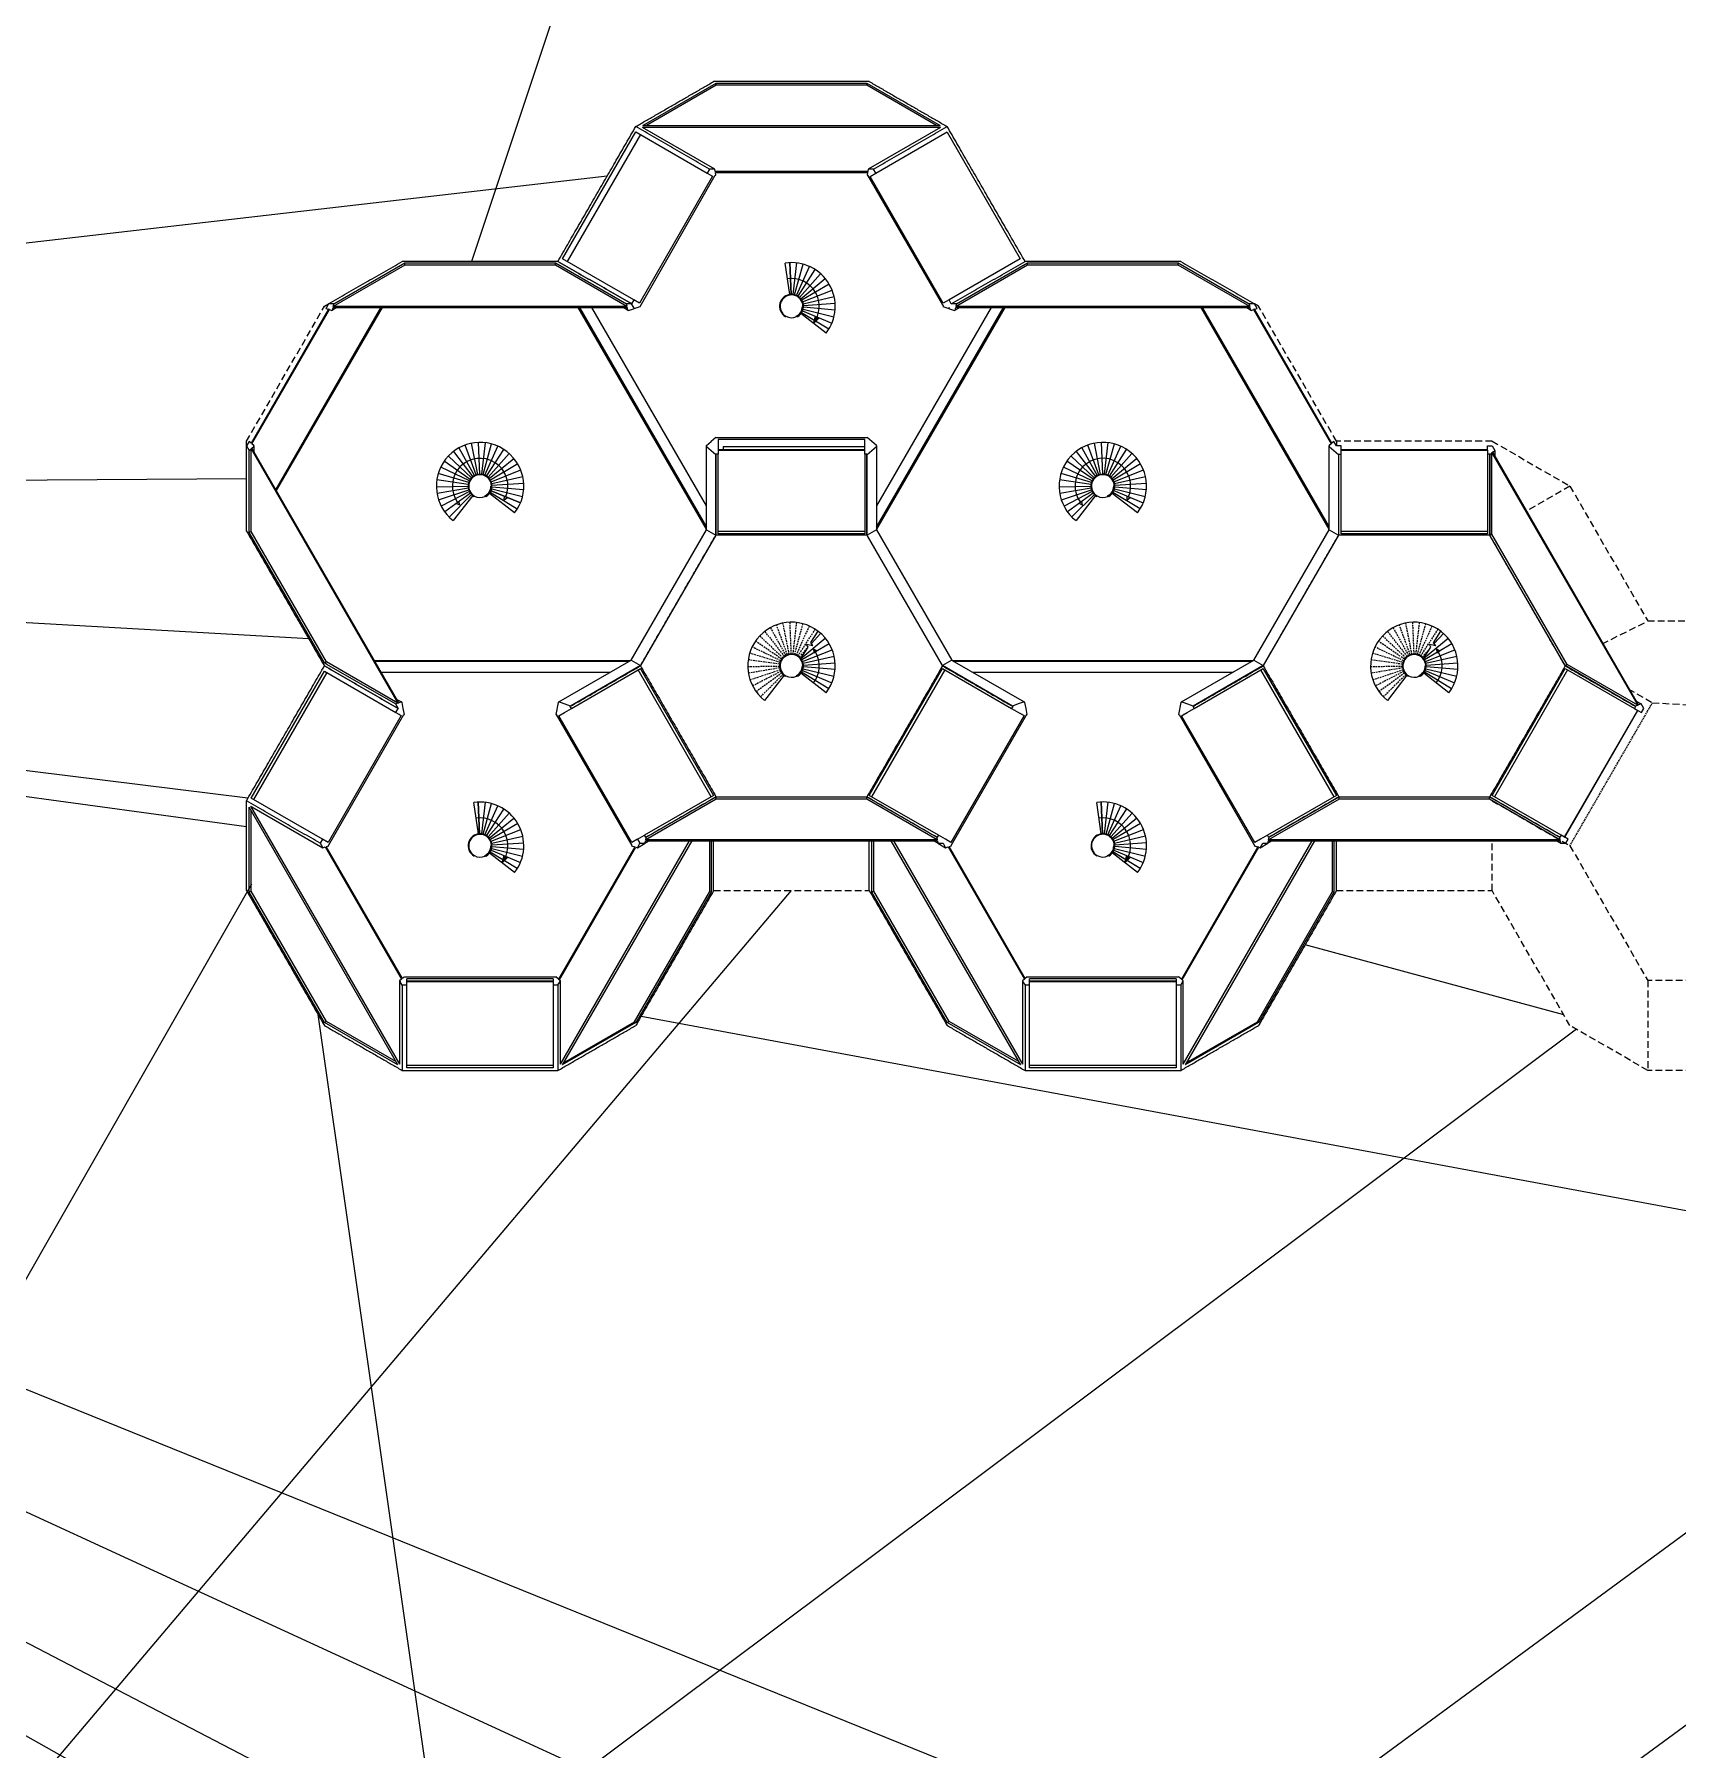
# Model space of a CAD drawing. Header units: millimetres. Extents: x 551 to 27551, y 6116 to 15116.
# Drawn here: x 11980 to 13532, y 11877 to 13496 of the extents above; entities that cross this region are included whole.
import ezdxf

# ---------------------------------------------------------------- set-up
doc = ezdxf.new("R2010")
doc.units = ezdxf.units.MM
doc.linetypes.add('HIDDEN2', pattern=[4.7625, 3.175, -1.5875])
for name, color, linetype, lineweight in [('2ND', 201, 'Continuous', 15), ('3RD', 140, 'Continuous', 13), ('4TH DETAILS', 125, 'Continuous', 9)]:
    doc.layers.add(name, color=color, linetype=linetype, lineweight=lineweight)

msp = doc.modelspace()

# ---------------------------------------------------------------- hatches: boundary and pattern name
at = {"layer": '3RD'}
h = msp.add_hatch(color=256, dxfattribs=at)
h.dxf.hatch_style = 1
h.paths.add_polyline_path([(12720.928, 13228.467), (12717.892, 13230.295), (12715.874, 13223.508)])
h = msp.add_hatch(color=256, dxfattribs=at)
h.dxf.hatch_style = 1
h.paths.add_polyline_path([(12426.96, 12719.338), (12423.924, 12721.166), (12421.906, 12714.379)])
at = {"layer": '4TH DETAILS'}
h = msp.add_hatch(color=256, dxfattribs=at)
h.dxf.hatch_style = 1
h.paths.add_polyline_path([(12382.111, 13051.87), (12381.261, 13055.334), (12378.718, 13053.478)])
h.paths.add_polyline_path([(12426.955, 13059.191), (12424.136, 13060.362), (12424.042, 13056.951)])
h = msp.add_hatch(color=256, dxfattribs=at)
h.dxf.hatch_style = 1
h.paths.add_polyline_path([(12969.959, 13051.899), (12969.109, 13055.363), (12966.567, 13053.507)])
h.paths.add_polyline_path([(13014.804, 13059.22), (13011.985, 13060.391), (13011.89, 13056.98)])
h = msp.add_hatch(color=256, dxfattribs=at)
h.dxf.hatch_style = 1
h.paths.add_polyline_path([(12716.348, 12912.668), (12719.19, 12914.341), (12715.958, 12916.178)])
h = msp.add_hatch(color=256, dxfattribs=at)
h.dxf.hatch_style = 1
h.paths.add_polyline_path([(13304.239, 12912.64), (13307.081, 12914.313), (13303.849, 12916.15)])
h = msp.add_hatch(color=256, dxfattribs=at)
h.dxf.hatch_style = 1
h.paths.add_polyline_path([(13014.866, 12719.392), (13011.83, 12721.219), (13009.813, 12714.432)])

# ---------------------------------------------------------------- linework, layer by layer
at = {"layer": '2ND', "linetype": 'Continuous'}
for p, q in [((12617.746, 13369.129), (12615.563, 13365.347)), ((12767.186, 13366.742), (12623.093, 13366.742)), ((12623.258, 13363.401), (12623.736, 13363.401)), ((12623.277, 13365.788), (12767.002, 13365.788)), ((12767.002, 13365.788), (12766.543, 13363.401)), ((12766.543, 13363.401), (12767.021, 13363.401)), ((12767.021, 13363.401), (12837.7, 13240.983)), ((12767.645, 13369.129), (12767.186, 13366.742)), ((12772.533, 13369.129), (12767.645, 13369.129)), ((12843.834, 13245.631), (12838.458, 13242.527)), ((12846.017, 13241.85), (12843.834, 13245.631)), ((12257.992, 13236.821), (12185.027, 13110.442)), ((12185.762, 13109.806), (12258.911, 13236.503)), ((12256.185, 13238.465), (12255.696, 13237.617)), ((12258.14, 13241.85), (12256.185, 13238.465)), ((12263.027, 13241.85), (12258.14, 13241.85)), ((12261.447, 13236.122), (12261.925, 13236.122)), ((12261.925, 13236.122), (12262.384, 13238.508)), ((12262.568, 13239.463), (12263.027, 13241.85)), ((12539.374, 13241.85), (12539.833, 13239.463)), ((12540.017, 13238.508), (12540.476, 13236.122)), ((12540.476, 13236.122), (12540.955, 13236.122)), ((12850.905, 13241.85), (12846.017, 13241.85)), ((12849.085, 13235.708), (12849.324, 13236.122)), ((12849.324, 13236.122), (12849.802, 13236.122)), ((12849.802, 13236.122), (12850.262, 13238.508)), ((12850.262, 13238.508), (13127.895, 13238.508)), ((12850.445, 13239.463), (12850.905, 13241.85)), ((13127.711, 13239.463), (12850.445, 13239.463)), ((13132.139, 13241.85), (13127.252, 13241.85)), ((13127.252, 13241.85), (13127.711, 13239.463)), ((13127.895, 13238.508), (13128.354, 13236.122)), ((13128.354, 13236.122), (13128.832, 13236.122)), ((13131.368, 13236.503), (13204.517, 13109.806)), ((13205.251, 13110.442), (13132.286, 13236.821)), ((12183.19, 13112.033), (12180.747, 13107.801)), ((12180.747, 13107.801), (12183.19, 13103.568)), ((12185.027, 13110.442), (12183.19, 13112.033)), ((12183.19, 13103.568), (12185.027, 13105.159)), ((12187.599, 13108.215), (12185.762, 13109.806)), ((12187.36, 13107.801), (12187.599, 13108.215)), ((12615.041, 13107.801), (12614.802, 13107.386)), ((12614.802, 13107.386), (12619.211, 13103.568)), ((13202.679, 13107.386), (13211.498, 13099.75)), ((13352.135, 13104.074), (13213.899, 13104.074)), ((13213.899, 13103.89), (13352.135, 13103.89)), ((13356.373, 13101.341), (13493.904, 12863.131)), ((13494.822, 12863.449), (13357.108, 13101.977)), ((12321.364, 12864.244), (12323.807, 12860.012)), ((12327.114, 12865.739), (12326.875, 12866.154)), ((12327.592, 12865.739), (12327.114, 12865.739)), ((12328.695, 12860.012), (12327.592, 12865.739)), ((12329.797, 12854.284), (12328.695, 12860.012)), ((12474.809, 12865.739), (12472.604, 12854.284)), ((12475.287, 12865.739), (12474.809, 12865.739)), ((12475.526, 12866.154), (12475.287, 12865.739)), ((12480.777, 12856.231), (12487.391, 12860.049)), ((12903.73, 12862.335), (12903.969, 12861.921)), ((12914.753, 12866.154), (12909.241, 12864.244)), ((12916.572, 12860.012), (12915.47, 12865.739)), ((12917.675, 12854.284), (12916.572, 12860.012)), ((13062.686, 12865.739), (13060.482, 12854.284)), ((13063.165, 12865.739), (13062.686, 12865.739)), ((13063.404, 12866.154), (13063.165, 12865.739)), ((13074.187, 12861.921), (13074.426, 12862.335)), ((13491.847, 12861.921), (13490.766, 12860.049)), ((13490.766, 12860.049), (13493.993, 12858.186)), ((13493.904, 12863.131), (13491.607, 12862.335)), ((13491.607, 12862.335), (13491.847, 12861.921)), ((13494.152, 12858.094), (13497.379, 12856.231)), ((13497.119, 12864.244), (13494.822, 12863.449)), ((13499.562, 12860.012), (13497.119, 12864.244)), ((13497.379, 12856.231), (13499.562, 12860.012)), ((12329.319, 12854.284), (12329.797, 12854.284)), ((12472.604, 12854.284), (12473.082, 12854.284)), ((12845.916, 12730.823), (12916.595, 12853.242)), ((12916.595, 12853.242), (12917.196, 12854.284)), ((12917.196, 12854.284), (12917.675, 12854.284)), ((13060.482, 12854.284), (13060.96, 12854.284)), ((12257.682, 12733.526), (12252.506, 12736.514)), ((12252.766, 12728.5), (12255.063, 12729.296)), ((12255.981, 12729.614), (12258.278, 12730.409)), ((12258.278, 12730.409), (12258.039, 12730.823)), ((12552.079, 12732.733), (12556.966, 12732.733)), ((12557.59, 12738.46), (12556.509, 12740.332)), ((12556.966, 12732.733), (12557.425, 12735.119)), ((12558.068, 12738.46), (12557.59, 12738.46)), ((12557.609, 12736.074), (12558.068, 12738.46)), ((12832.211, 12738.46), (12832.67, 12736.074)), ((12832.854, 12735.119), (12833.313, 12732.733)), ((12833.313, 12732.733), (12838.2, 12732.733)), ((12840.644, 12728.5), (12842.94, 12729.296)), ((12843.859, 12729.614), (12846.155, 12730.409)), ((12846.155, 12730.409), (12845.916, 12730.823)), ((13137.773, 12736.514), (13132.396, 12733.41)), ((13144.387, 12740.332), (13137.773, 12736.514)), ((13145.467, 12738.46), (13144.387, 12740.332)), ((13144.843, 12732.733), (13145.303, 12735.119)), ((13145.303, 12735.119), (13420.731, 12735.119)), ((13145.946, 12738.46), (13145.467, 12738.46)), ((13145.486, 12736.074), (13145.946, 12738.46)), ((13420.547, 12736.074), (13145.486, 12736.074)), ((13420.088, 12738.46), (13420.547, 12736.074)), ((13420.731, 12735.119), (13421.19, 12732.733)), ((13421.19, 12732.733), (13426.078, 12732.733)), ((13424.875, 12738.469), (13421.647, 12740.332)), ((13428.261, 12736.514), (13425.034, 12738.377)), ((13426.078, 12732.733), (13428.261, 12736.514)), ((12325.272, 12602.916), (12325.762, 12602.069)), ((12329.92, 12606.32), (12329.681, 12606.735)), ((12475.292, 12604.507), (12472.72, 12606.735)), ((12474.685, 12598.684), (12477.129, 12602.916)), ((12477.129, 12602.916), (12476.027, 12603.871)), ((12914.987, 12604.507), (12913.15, 12602.916)), ((12913.15, 12602.916), (12913.639, 12602.069)), ((12913.639, 12602.069), (12915.593, 12598.684)), ((12917.559, 12606.735), (12915.722, 12605.144)), ((12917.798, 12606.32), (12917.559, 12606.735)), ((13060.358, 12606.32), (12917.798, 12606.32)), ((13062.563, 12598.684), (13065.007, 12602.916))]:
    msp.add_line(p, q, dxfattribs=at)
for points in [[(12540.955, 13236.122), (12541.194, 13235.708), (12552.217, 13239.526), (12623.253, 13363.401)], [(12615.563, 13365.347), (12620.739, 13362.359), (12551.621, 13242.642)], [(12623.093, 13366.742), (12622.634, 13369.129), (12617.746, 13369.129)], [(12623.736, 13363.401), (12623.277, 13365.788)], [(12838.458, 13242.527), (12769.339, 13362.243), (12774.716, 13365.347), (12772.533, 13369.129)], [(12551.621, 13242.642), (12546.445, 13245.631), (12544.261, 13241.85), (12539.374, 13241.85)], [(12255.696, 13237.617), (12257.992, 13236.821)], [(12258.911, 13236.503), (12261.207, 13235.708), (12261.447, 13236.122)], [(12262.384, 13238.508), (12540.017, 13238.508)], [(12539.833, 13239.463), (12262.568, 13239.463)], [(12837.7, 13240.983), (12838.301, 13239.94), (12838.062, 13239.526), (12849.085, 13235.708)], [(13128.832, 13236.122), (13129.071, 13235.708), (13131.368, 13236.503)], [(13134.583, 13237.617), (13132.139, 13241.85)], [(13132.286, 13236.821), (13134.583, 13237.617)], [(12623.859, 13115.437), (12623.62, 13115.852), (12619.211, 13112.033)], [(12771.068, 13103.568), (12775.477, 13107.386), (12775.238, 13107.801), (12775.477, 13108.215), (12766.659, 13115.852), (12766.42, 13115.437), (12623.859, 13115.437)], [(12185.027, 13105.159), (12323.66, 12865.04), (12321.364, 12864.244)], [(12185.762, 13105.795), (12187.599, 13107.386), (12187.36, 13107.801)], [(12326.875, 12866.154), (12324.579, 12865.358), (12185.762, 13105.795)], [(12615.041, 13107.801), (12614.802, 13108.215), (12619.211, 13112.033)], [(12619.211, 13103.568), (12623.62, 13099.75)], [(12766.42, 13100.164), (12764.258, 13100.164), (12764.258, 13113.777), (12626.021, 13113.777), (12626.021, 13100.164), (12623.859, 13100.164), (12623.62, 13099.75)], [(12766.42, 13100.164), (12766.659, 13099.75), (12771.068, 13103.568)], [(13204.517, 13109.806), (13202.679, 13108.215), (13202.919, 13107.801), (13202.679, 13107.386)], [(13209.532, 13107.801), (13207.089, 13112.033), (13205.251, 13110.442)], [(13213.899, 13104.074), (13213.899, 13107.801), (13209.532, 13107.801)], [(13211.498, 13099.75), (13211.737, 13100.164), (13213.899, 13100.164)], [(13352.135, 13104.074), (13352.135, 13107.801), (13356.502, 13107.801), (13358.945, 13103.568)], [(13354.297, 13100.164), (13352.135, 13100.164)], [(13354.297, 13100.164), (13354.536, 13099.75), (13356.373, 13101.341)], [(13357.108, 13101.977), (13358.945, 13103.568)], [(12321.624, 12856.231), (12326.8, 12853.242), (12257.682, 12733.526)], [(12321.624, 12856.231), (12323.807, 12860.012)], [(12475.4, 12853.126), (12480.777, 12856.231)], [(12487.391, 12860.049), (12486.31, 12861.921), (12486.549, 12862.335), (12475.526, 12866.154)], [(12909.502, 12856.231), (12914.678, 12853.242), (12845.559, 12733.526)], [(12903.969, 12861.921), (12902.888, 12860.049), (12909.502, 12856.231)], [(12909.241, 12864.244), (12903.73, 12862.335)], [(12915.47, 12865.739), (12914.992, 12865.739), (12914.753, 12866.154)], [(13132.396, 12733.41), (13063.278, 12853.126), (13068.655, 12856.231)], [(13074.426, 12862.335), (13063.404, 12866.154)], [(13068.655, 12856.231), (13075.268, 12860.049), (13074.187, 12861.921)], [(13424.875, 12738.469), (13493.993, 12858.186)], [(13425.034, 12738.377), (13494.152, 12858.094)], [(12258.039, 12730.823), (12329.319, 12854.284)], [(12473.082, 12854.284), (12544.363, 12730.823), (12544.123, 12730.409)], [(12549.895, 12736.514), (12544.519, 12733.41), (12475.4, 12853.126)], [(13060.96, 12854.284), (13132.24, 12730.823), (13132.001, 12730.409)], [(12252.506, 12736.514), (12250.323, 12732.733), (12252.766, 12728.5)], [(12255.063, 12729.296), (12327.109, 12604.507), (12325.272, 12602.916)], [(12329.681, 12606.735), (12327.844, 12605.144), (12255.981, 12729.614)], [(12544.123, 12730.409), (12547.338, 12729.296), (12475.292, 12604.507)], [(12476.027, 12603.871), (12548.257, 12728.977), (12549.635, 12728.5)], [(12549.635, 12728.5), (12552.079, 12732.733)], [(12549.895, 12736.514), (12556.509, 12740.332)], [(12557.425, 12735.119), (12832.854, 12735.119)], [(12832.67, 12736.074), (12557.609, 12736.074)], [(12833.77, 12740.332), (12832.689, 12738.46), (12832.211, 12738.46)], [(12840.383, 12736.514), (12833.77, 12740.332)], [(12838.2, 12732.733), (12840.644, 12728.5)], [(12845.559, 12733.526), (12840.383, 12736.514)], [(12842.94, 12729.296), (12914.987, 12604.507)], [(12915.722, 12605.144), (12843.859, 12729.614)], [(13132.001, 12730.409), (13135.216, 12729.296), (13063.169, 12604.507)], [(13063.904, 12603.871), (13136.135, 12728.977), (13137.512, 12728.5)], [(13137.512, 12728.5), (13139.956, 12732.733), (13144.843, 12732.733)], [(13421.647, 12740.332), (13420.566, 12738.46), (13420.088, 12738.46)], [(12332.082, 12598.684), (12327.716, 12598.684), (12325.762, 12602.069)], [(12472.72, 12606.735), (12472.481, 12606.32), (12329.92, 12606.32)], [(12470.319, 12604.661), (12332.082, 12604.661)], [(12474.685, 12598.684), (12470.319, 12598.684)], [(12919.96, 12598.684), (12915.593, 12598.684)], [(13058.197, 12604.661), (12919.96, 12604.661)], [(13062.563, 12598.684), (13058.197, 12598.684)], [(13063.169, 12604.507), (13060.597, 12606.735), (13060.358, 12606.32)], [(13065.007, 12602.916), (13063.904, 12603.871)]]:
    msp.add_lwpolyline(points, dxfattribs=at)
at = {"layer": '3RD', "linetype": 'Continuous'}
for p, q in [((12554.686, 13410.239), (12624.098, 13450.314)), ((12624.098, 13448.193), (12558.361, 13410.239)), ((12624.098, 13448.193), (12624.098, 13450.314)), ((12624.098, 13450.314), (12766.18, 13450.314)), ((12766.18, 13448.193), (12624.098, 13448.193)), ((12766.18, 13448.193), (12766.18, 13450.314)), ((12766.18, 13450.314), (12835.592, 13410.239)), ((12831.918, 13410.239), (12766.18, 13448.193)), ((12835.702, 13408.421), (12554.577, 13408.421)), ((12622.634, 13369.129), (12554.577, 13408.421)), ((12554.686, 13410.239), (12835.592, 13410.239)), ((12835.702, 13408.421), (12767.645, 13369.129)), ((12479.052, 13284.54), (12548.17, 13404.257)), ((12552.579, 13401.711), (12483.461, 13281.995)), ((12548.17, 13404.257), (12615.563, 13365.347)), ((12774.716, 13365.347), (12842.042, 13404.218)), ((12842.109, 13404.102), (12911.16, 13284.502)), ((12767.002, 13365.788), (12767.186, 13366.742)), ((12624.194, 13357.819), (12624.088, 13357.88)), ((12330.16, 13278.487), (12262.568, 13239.463)), ((12263.027, 13241.85), (12330.16, 13280.609)), ((12330.16, 13278.487), (12330.16, 13280.609)), ((12330.16, 13280.609), (12472.242, 13280.609)), ((12472.242, 13278.487), (12330.16, 13278.487)), ((12472.242, 13280.609), (12539.374, 13241.85)), ((12472.242, 13278.487), (12472.242, 13280.609)), ((12539.833, 13239.463), (12472.242, 13278.487)), ((12546.445, 13245.631), (12479.052, 13284.54)), ((12693.567, 13250.74), (12689.295, 13280.435)), ((12693.466, 13280.82), (12694.704, 13250.845)), ((12699.82, 13280.592), (12696.437, 13250.783)), ((12698.14, 13250.456), (12706.063, 13279.39)), ((12699.772, 13249.87), (12712.048, 13277.244)), ((12911.16, 13284.502), (12843.834, 13245.631)), ((12918.037, 13278.487), (12850.445, 13239.463)), ((12850.905, 13241.85), (12918.037, 13280.609)), ((12918.037, 13278.487), (12918.037, 13280.609)), ((12918.037, 13280.609), (13060.119, 13280.609)), ((13060.119, 13278.487), (12918.037, 13278.487)), ((13060.119, 13280.609), (13127.252, 13241.85)), ((13060.119, 13278.487), (13060.119, 13280.609)), ((13127.711, 13239.463), (13060.119, 13278.487)), ((12701.295, 13249.041), (12717.631, 13274.203)), ((12702.672, 13247.987), (12722.681, 13270.34)), ((12703.871, 13246.735), (12727.077, 13265.747)), ((12730.716, 13260.532), (12704.863, 13245.312)), ((12705.625, 13243.755), (12733.509, 13254.821)), ((12706.139, 13242.099), (12735.392, 13248.748)), ((12208.264, 13066.821), (12307.388, 13238.508)), ((12308.609, 13238.508), (12208.819, 13065.86)), ((12258.911, 13236.503), (12257.992, 13236.821)), ((12261.207, 13235.708), (12261.925, 13236.122)), ((12266.058, 13238.508), (12261.925, 13236.122)), ((12614.802, 13029.148), (12493.928, 13238.508)), ((12495.014, 13238.508), (12614.802, 13031.029)), ((12614.802, 13051.177), (12506.646, 13238.508)), ((12540.476, 13236.122), (12536.343, 13238.508)), ((12540.476, 13236.122), (12541.194, 13235.708)), ((12546.216, 13238.465), (12544.261, 13241.85)), ((12546.705, 13237.617), (12546.216, 13238.465)), ((12730.302, 13217.99), (12704.711, 13233.606)), ((12730.302, 13217.99), (12704.711, 13233.606)), ((12705.558, 13235.29), (12733.264, 13223.784)), ((12706.098, 13236.938), (12735.243, 13229.826)), ((12736.269, 13236.101), (12706.378, 13238.649)), ((12706.392, 13240.383), (12736.32, 13242.458)), ((12896.487, 13238.508), (12775.477, 13029.147)), ((12775.477, 13031.029), (12895.265, 13238.508)), ((12883.588, 13238.508), (12775.477, 13051.254)), ((12844.063, 13238.465), (12843.574, 13237.617)), ((12849.085, 13235.708), (12849.802, 13236.122)), ((12853.936, 13238.508), (12849.802, 13236.122)), ((13202.679, 13029.148), (13081.805, 13238.508)), ((13082.891, 13238.508), (13202.679, 13031.029)), ((13128.354, 13236.122), (13124.22, 13238.508)), ((13128.354, 13236.122), (13129.071, 13235.708)), ((13132.286, 13236.821), (13131.368, 13236.503)), ((12183.19, 13026.05), (12183.19, 13103.568)), ((12185.762, 13105.795), (12185.027, 13105.159)), ((12185.027, 13027.111), (12185.027, 13105.159)), ((12187.599, 13108.215), (12187.599, 13102.613)), ((12614.802, 13028.596), (12614.802, 13108.215)), ((12623.62, 13099.75), (12623.62, 13023.504)), ((12764.258, 13104.074), (12626.021, 13104.074)), ((12626.021, 13103.89), (12764.258, 13103.89)), ((12626.021, 13024.891), (12626.021, 13100.164)), ((12630.669, 13107.17), (12764.258, 13107.17)), ((12630.669, 13107.17), (12630.669, 13104.074)), ((12764.258, 13107.048), (12630.669, 13107.048)), ((12764.258, 13100.164), (12764.258, 13024.891)), ((12766.659, 13023.504), (12766.659, 13099.75)), ((12775.477, 13108.215), (12775.477, 13028.596)), ((13202.679, 13028.596), (13202.679, 13108.215)), ((13204.517, 13109.806), (13205.251, 13110.442)), ((13211.498, 13099.75), (13211.498, 13023.504)), ((13213.899, 13024.891), (13213.899, 13103.89)), ((13352.135, 13103.89), (13352.135, 13024.891)), ((13354.536, 13023.504), (13354.536, 13099.75)), ((13357.108, 13101.977), (13356.373, 13101.341)), ((13356.373, 13024.565), (13356.373, 13101.341)), ((13358.945, 13103.568), (13358.945, 13098.795)), ((12185.027, 13027.111), (12183.19, 13026.05)), ((12254.231, 12903.003), (12183.19, 13026.05)), ((12256.068, 12904.064), (12185.027, 13027.111)), ((12543.761, 12905.549), (12614.802, 13028.596)), ((12623.62, 13023.504), (12552.579, 12900.458)), ((12614.802, 13028.596), (12619.211, 13026.05)), ((12619.211, 13026.05), (12623.62, 13023.504)), ((12626.021, 13027.375), (12764.258, 13027.375)), ((12764.258, 13024.891), (12626.021, 13024.891)), ((12771.068, 13026.05), (12766.659, 13023.504)), ((12766.898, 13023.09), (12766.659, 13023.504)), ((12837.7, 12900.458), (12766.898, 13023.09)), ((12775.477, 13028.596), (12771.068, 13026.05)), ((12775.477, 13028.596), (12846.518, 12905.549)), ((13131.638, 12905.549), (13202.679, 13028.596)), ((13211.498, 13023.504), (13140.457, 12900.458)), ((13202.679, 13028.596), (13207.089, 13026.05)), ((13207.089, 13026.05), (13211.498, 13023.504)), ((13213.899, 13027.375), (13352.135, 13027.375)), ((13352.135, 13024.891), (13213.899, 13024.891)), ((13356.373, 13024.565), (13354.536, 13023.504)), ((13354.775, 13023.09), (13354.536, 13023.504)), ((13425.577, 12900.458), (13354.775, 13023.09)), ((13427.414, 12901.518), (13356.373, 13024.565)), ((12301.534, 12905.273), (12543.283, 12905.273)), ((12475.526, 12866.154), (12543.761, 12905.549)), ((12543.761, 12905.549), (12548.17, 12903.003)), ((12846.518, 12905.549), (12842.109, 12903.003)), ((12846.518, 12905.549), (12846.757, 12905.411)), ((12846.757, 12905.411), (12914.753, 12866.154)), ((12846.996, 12905.273), (13131.16, 12905.273)), ((13063.404, 12866.154), (13131.638, 12905.549)), ((13131.638, 12905.549), (13136.048, 12903.003)), ((12185.113, 12775.423), (12254.231, 12895.14)), ((12256.383, 12893.898), (12187.264, 12774.181)), ((12256.068, 12904.064), (12254.231, 12903.003)), ((12256.675, 12901.593), (12254.231, 12903.003)), ((12254.231, 12895.14), (12321.624, 12856.231)), ((12323.66, 12865.04), (12256.068, 12904.064)), ((12321.364, 12864.244), (12256.675, 12901.593)), ((12541.654, 12904.332), (12302.077, 12904.332)), ((12307.919, 12894.213), (12524.127, 12894.213)), ((12552.579, 12900.458), (12486.549, 12862.335)), ((12487.391, 12860.049), (12552.512, 12897.647)), ((12548.17, 12903.003), (12552.579, 12900.458)), ((12619.479, 12776.688), (12550.361, 12896.405)), ((12552.512, 12897.647), (12552.579, 12897.531)), ((12552.579, 12897.531), (12621.631, 12777.93)), ((12768.581, 12777.969), (12837.7, 12897.686)), ((12839.851, 12896.443), (12770.733, 12776.727)), ((12842.109, 12903.003), (12837.7, 12900.458)), ((12903.73, 12862.335), (12837.7, 12900.458)), ((12837.7, 12897.686), (12902.888, 12860.049)), ((13129.531, 12904.332), (12848.625, 12904.332)), ((12866.152, 12894.213), (13112.005, 12894.213)), ((13140.457, 12900.458), (13074.426, 12862.335)), ((13075.268, 12860.049), (13140.39, 12897.647)), ((13136.048, 12903.003), (13140.457, 12900.458)), ((13207.357, 12776.688), (13138.238, 12896.405)), ((13140.39, 12897.647), (13140.457, 12897.531)), ((13140.457, 12897.531), (13209.508, 12777.93)), ((13356.459, 12777.969), (13425.577, 12897.686)), ((13427.729, 12896.443), (13358.61, 12776.727)), ((13427.414, 12901.518), (13425.577, 12900.458)), ((13491.607, 12862.335), (13425.577, 12900.458)), ((13425.577, 12897.686), (13490.766, 12860.049)), ((13493.904, 12863.131), (13427.414, 12901.518)), ((12322.742, 12868.54), (12326.875, 12866.154)), ((12323.66, 12865.04), (12324.579, 12865.358)), ((12327.592, 12865.739), (12326.875, 12866.154)), ((12475.526, 12866.154), (12474.809, 12865.739)), ((12484.163, 12858.186), (12484.004, 12858.094)), ((12906.275, 12858.094), (12906.115, 12858.186)), ((12915.47, 12865.739), (12914.753, 12866.154)), ((13063.404, 12866.154), (13062.686, 12865.739)), ((13072.041, 12858.186), (13071.882, 12858.094)), ((13492.985, 12866.631), (13497.119, 12864.244)), ((13493.904, 12863.131), (13494.822, 12863.449)), ((12325.011, 12854.275), (12324.852, 12854.367)), ((12477.55, 12854.367), (12477.391, 12854.275)), ((12912.888, 12854.275), (12912.729, 12854.367)), ((13065.427, 12854.367), (13065.268, 12854.275)), ((12252.506, 12736.514), (12185.113, 12775.423)), ((12621.631, 12777.93), (12556.509, 12740.332)), ((12558.068, 12738.46), (12624.098, 12776.583)), ((12624.098, 12776.583), (12766.18, 12776.583)), ((12624.098, 12774.461), (12624.098, 12776.583)), ((12766.18, 12776.583), (12832.211, 12738.46)), ((12766.18, 12774.461), (12766.18, 12776.583)), ((12833.77, 12740.332), (12768.581, 12777.969)), ((13209.508, 12777.93), (13144.387, 12740.332)), ((13145.946, 12738.46), (13211.976, 12776.583)), ((13211.976, 12776.583), (13354.058, 12776.583)), ((13211.976, 12774.461), (13211.976, 12776.583)), ((13354.058, 12776.583), (13420.088, 12738.46)), ((13354.058, 12774.461), (13354.058, 12776.583)), ((13421.647, 12740.332), (13356.459, 12777.969)), ((12183.19, 12686.639), (12183.19, 12766.789)), ((12323.643, 12523.517), (12183.19, 12766.789)), ((12184.631, 12767.838), (12185.634, 12767.259)), ((12184.631, 12767.838), (12325.272, 12524.241)), ((12185.027, 12687.699), (12185.027, 12763.607)), ((12185.634, 12767.259), (12252.766, 12728.5)), ((12399.599, 12741.611), (12395.327, 12771.306)), ((12399.498, 12771.691), (12400.736, 12741.716)), ((12405.852, 12771.463), (12402.469, 12741.654)), ((12404.172, 12741.327), (12412.095, 12770.261)), ((12405.804, 12740.741), (12418.08, 12768.115)), ((12407.327, 12739.912), (12423.663, 12765.074)), ((12408.704, 12738.858), (12428.713, 12761.211)), ((12624.098, 12774.461), (12557.609, 12736.074)), ((12766.18, 12774.461), (12624.098, 12774.461)), ((12832.67, 12736.074), (12766.18, 12774.461)), ((13211.976, 12774.461), (13145.486, 12736.074)), ((13354.058, 12774.461), (13211.976, 12774.461)), ((13420.547, 12736.074), (13354.058, 12774.461)), ((12409.903, 12737.606), (12433.11, 12756.618)), ((12436.748, 12751.403), (12410.895, 12736.184)), ((12411.657, 12734.626), (12439.542, 12745.692)), ((12255.733, 12734.651), (12255.892, 12734.559)), ((12412.13, 12727.809), (12441.275, 12720.697)), ((12412.171, 12732.97), (12441.424, 12739.619)), ((12442.301, 12726.972), (12412.41, 12729.52)), ((12412.424, 12731.254), (12442.352, 12733.329)), ((12477.129, 12524.318), (12598.835, 12735.119)), ((12600.927, 12735.119), (12478.758, 12523.517)), ((12546.509, 12734.559), (12546.668, 12734.651)), ((12549.635, 12728.5), (12556.966, 12732.733)), ((12549.895, 12736.514), (12552.079, 12732.733)), ((12553.123, 12738.377), (12553.282, 12738.469)), ((12561.099, 12735.119), (12556.966, 12732.733)), ((12618.109, 12687.275), (12618.109, 12735.119)), ((12619.211, 12735.119), (12619.211, 12686.639)), ((12771.068, 12686.639), (12771.068, 12735.119)), ((12772.905, 12687.699), (12772.905, 12735.119)), ((12911.521, 12523.517), (12789.352, 12735.119)), ((12791.399, 12735.119), (12913.15, 12524.241)), ((12833.313, 12732.733), (12829.179, 12735.119)), ((12833.313, 12732.733), (12840.644, 12728.5)), ((12836.997, 12738.469), (12837.156, 12738.377)), ((12843.611, 12734.651), (12843.77, 12734.559)), ((13065.007, 12524.318), (13186.713, 12735.119)), ((13188.804, 12735.119), (13066.636, 12523.517)), ((13134.387, 12734.559), (13134.546, 12734.651)), ((13136.135, 12728.977), (13135.216, 12729.296)), ((13137.512, 12728.5), (13144.843, 12732.733)), ((13141, 12738.377), (13141.159, 12738.469)), ((13148.977, 12735.119), (13144.843, 12732.733)), ((13145.486, 12736.074), (13145.303, 12735.119)), ((13205.986, 12687.275), (13205.986, 12735.119)), ((13207.089, 12735.119), (13207.089, 12686.639)), ((13421.19, 12732.733), (13417.057, 12735.119)), ((13420.731, 12735.119), (13420.547, 12736.074)), ((13424.875, 12738.469), (13425.034, 12738.377)), ((12410.725, 12724.488), (12410.304, 12723.866)), ((12436.334, 12708.861), (12410.725, 12724.488)), ((12436.334, 12708.861), (12410.725, 12724.488)), ((12411.59, 12726.161), (12439.296, 12714.655)), ((12185.027, 12687.699), (12183.19, 12686.639)), ((12254.231, 12563.592), (12183.19, 12686.639)), ((12256.068, 12564.653), (12185.027, 12687.699)), ((12547.068, 12564.229), (12618.109, 12687.275)), ((12619.211, 12686.639), (12550.614, 12567.825)), ((12618.109, 12687.275), (12619.211, 12686.639)), ((12772.905, 12687.699), (12771.068, 12686.639)), ((12842.109, 12563.592), (12771.068, 12686.639)), ((12843.946, 12564.653), (12772.905, 12687.699)), ((13134.945, 12564.229), (13205.986, 12687.275)), ((13207.089, 12686.639), (13138.491, 12567.825)), ((13205.986, 12687.275), (13207.089, 12686.639)), ((12325.272, 12602.916), (12325.272, 12524.241)), ((12332.082, 12520.865), (12332.082, 12604.661)), ((12470.319, 12602.594), (12332.082, 12602.594)), ((12332.082, 12602.41), (12470.319, 12602.41)), ((12470.319, 12604.661), (12470.319, 12520.865)), ((12475.292, 12604.507), (12476.027, 12603.871)), ((12477.129, 12524.318), (12477.129, 12602.916)), ((12913.15, 12602.916), (12913.15, 12524.241)), ((12914.987, 12604.507), (12915.722, 12605.144)), ((12919.96, 12520.865), (12919.96, 12604.661)), ((13058.197, 12602.594), (12919.96, 12602.594)), ((12919.96, 12602.41), (13058.197, 12602.41)), ((13058.197, 12604.661), (13058.197, 12520.865)), ((13063.169, 12604.507), (13063.904, 12603.871)), ((13065.007, 12524.318), (13065.007, 12602.916)), ((12256.068, 12564.653), (12254.231, 12563.592)), ((12321.806, 12526.699), (12256.068, 12564.653)), ((12550.614, 12567.825), (12548.17, 12563.592)), ((12843.946, 12564.653), (12842.109, 12563.592)), ((12909.684, 12526.699), (12843.946, 12564.653)), ((13138.491, 12567.825), (13136.048, 12563.592)), ((12323.643, 12523.517), (12254.231, 12563.592)), ((12548.17, 12563.592), (12478.758, 12523.517)), ((12479.86, 12525.426), (12547.068, 12564.229)), ((12547.068, 12564.229), (12548.17, 12563.592)), ((12911.521, 12523.517), (12842.109, 12563.592)), ((13136.048, 12563.592), (13066.636, 12523.517)), ((13067.738, 12525.426), (13134.945, 12564.229)), ((13134.945, 12564.229), (13136.048, 12563.592)), ((12332.082, 12523.349), (12470.319, 12523.349)), ((12470.319, 12520.865), (12332.082, 12520.865)), ((12919.96, 12523.349), (13058.197, 12523.349)), ((13058.197, 12520.865), (12919.96, 12520.865))]:
    msp.add_line(p, q, dxfattribs=at)
at = {"layer": '3RD'}
for p, q in [((12521.083, 13362.383), (9892.182, 13059.16)), ((12689.834, 13230.231), (12689.584, 13229.798)), ((12699.557, 13230.301), (12699.771, 13229.849)), ((12700.797, 13229.823), (12700.547, 13230.256)), ((12705.435, 13239.529), (12705.918, 13239.484)), ((13209.532, 13112.314), (13209.532, 13107.801)), ((12180.747, 13076.902), (9892.182, 13059.16)), ((9892.182, 13059.16), (12180.747, 12748.661)), ((12806.375, 11717.895), (9892.182, 13059.16)), ((12239.551, 12925.609), (9892.182, 13059.16)), ((12817.208, 11415.444), (9892.182, 13059.16)), ((13008.025, 11798.137), (9892.182, 13059.16)), ((12182.08, 12775.213), (9892.182, 13059.16)), ((12744.217, 11577.443), (9892.182, 13059.16)), ((12411.468, 12730.4), (12411.95, 12730.355)), ((12395.866, 12721.102), (12395.616, 12720.669)), ((12405.59, 12721.172), (12405.803, 12720.72)), ((12406.829, 12720.694), (12406.579, 12721.127)), ((11113.923, 10819.808), (12185.854, 12694.44)), ((12694.776, 12688.05), (11113.923, 10819.808)), ((13436.19, 12557.189), (11113.923, 10819.808))]:
    msp.add_line(p, q, dxfattribs=at)
at = {"layer": '3RD', "linetype": 'HIDDEN2', "ltscale": 2}
for p, q in [((13429.986, 13069.887), (13389.223, 13046.353)), ((13209.532, 12688.05), (13356.502, 12688.05)), ((13650.44, 12603.197), (13503.471, 12603.197))]:
    msp.add_line(p, q, dxfattribs=at)
at = {"layer": '3RD', "linetype": 'HIDDEN2', "ltscale": 0.35}
msp.add_line((13429.986, 12730.476), (13507.869, 12865.374), dxfattribs=at)
at = {"layer": '3RD', "ltscale": 2}
for p, q in [((13424.259, 12570.69), (13179.952, 12636.816)), ((12553.302, 12569.66), (13957.201, 12308.441)), ((13924.696, 12364.742), (13102.851, 11760.785)), ((14066.973, 12288.016), (13180.464, 11636.54))]:
    msp.add_line(p, q, dxfattribs=at)
at = {"layer": '3RD', "linetype": 'Continuous'}
for points in [[(12694.706, 13250.804), (12693.466, 13280.82)], [(12400.738, 12741.675), (12399.498, 12771.691)]]:
    msp.add_lwpolyline(points, dxfattribs=at)
at = {"layer": '3RD', "linetype": 'HIDDEN2', "ltscale": 2}
for points in [[(12180.747, 13107.801), (12180.747, 13112.314), (12254.231, 13239.593), (12258.14, 13241.85)], [(13356.502, 13112.314), (13209.532, 13112.314), (13136.048, 13239.593), (13132.139, 13241.85)], [(13356.502, 13112.314), (13429.986, 13069.887), (13503.471, 12942.608)], [(13460.513, 12920.965), (13503.471, 12942.608), (13650.44, 12942.608), (13723.925, 12900.182), (13797.41, 12772.902), (13797.41, 12688.05), (13723.925, 12560.77), (13650.44, 12518.344), (13503.471, 12518.344), (13429.986, 12560.77), (13356.502, 12688.05), (13356.502, 12736.074)], [(13484.979, 12878.589), (13507.869, 12865.374), (13650.44, 12857.755), (13723.925, 12900.182)], [(13356.502, 12772.902), (13429.986, 12730.476), (13503.471, 12603.197), (13503.471, 12518.344)], [(12621.655, 12688.05), (12768.624, 12688.05)]]:
    msp.add_lwpolyline(points, dxfattribs=at)
at = {"layer": '3RD'}
for points in [[(12727.744, 13214.299), (12704.06, 13232.672)], [(12715.874, 13223.508), (12717.892, 13230.295)], [(12715.874, 13223.508), (12720.928, 13228.467)], [(12433.796, 12705.155), (12410.093, 12723.543)], [(12421.906, 12714.379), (12423.924, 12721.166)], [(12421.906, 12714.379), (12426.96, 12719.338)]]:
    msp.add_lwpolyline(points, dxfattribs=at)
at = {"layer": '3RD', "linetype": 'Continuous'}
for centre in [(12695.168, 13239.605), (12401.201, 12730.476)]:
    msp.add_arc(centre, 41.25, 322.158402, 98.18649, dxfattribs=at)
at = {"layer": '3RD'}
for centre, radius, start, end in [((12695.139, 13239.593), 26.242, 322.196424, 98.119823), ((12695.139, 13239.593), 26.242, 97.944609, 98.119823), ((12695.168, 13239.564), 11.25, 300.019763, 240.23704), ((12695.168, 13239.564), 10.75, 295.351264, 240.24848), ((12695.168, 13239.605), 10.786, 240.35702, 295.257619), ((12695.155, 13239.592), 10.281, 295.355045, 359.651323), ((12401.171, 12730.464), 26.242, 322.196424, 98.119823), ((12401.171, 12730.464), 26.242, 97.944609, 98.119823), ((12401.201, 12730.435), 11.25, 300.019763, 240.23704), ((12401.201, 12730.435), 10.75, 295.351264, 240.24848), ((12401.187, 12730.463), 10.281, 295.355045, 359.651323), ((12401.201, 12730.476), 10.786, 240.35702, 295.257619)]:
    msp.add_arc(centre, radius, start, end, dxfattribs=at)
at = {"layer": '3RD', "linetype": 'Continuous'}
for points in [[(12548.17, 13409.299), (12621.655, 13451.725)], [(12768.624, 13451.725), (12621.655, 13451.725)], [(12768.624, 13451.725), (12842.109, 13409.299)], [(12474.685, 13282.019), (12548.17, 13409.299)], [(12617.746, 13369.129), (12548.17, 13409.299)], [(12772.533, 13369.129), (12842.109, 13409.299)], [(12915.593, 13282.019), (12842.109, 13409.299)], [(12258.14, 13241.85), (12327.716, 13282.019)], [(12474.685, 13282.019), (12327.716, 13282.019)], [(12474.685, 13282.019), (12544.261, 13241.85)], [(12544.261, 13241.85), (12474.685, 13282.019)], [(12846.017, 13241.85), (12915.593, 13282.019)], [(13062.563, 13282.019), (12915.593, 13282.019)], [(13062.563, 13282.019), (13132.139, 13241.85)], [(12180.747, 13027.461), (12180.747, 13107.801)], [(12623.859, 13023.643), (12623.859, 13100.164)], [(12766.42, 13023.643), (12766.42, 13100.164)], [(13211.737, 13023.643), (13211.737, 13100.164)], [(13354.297, 13023.643), (13354.297, 13100.164)], [(12180.747, 13027.461), (12254.231, 12900.182)], [(12552.579, 12900.182), (12623.859, 13023.643)], [(12766.42, 13023.643), (12623.859, 13023.643)], [(13140.457, 12900.182), (13211.737, 13023.643)], [(13354.297, 13023.643), (13211.737, 13023.643)], [(13425.577, 12900.182), (13354.297, 13023.643)], [(12180.747, 12772.902), (12254.231, 12900.182)], [(12323.807, 12860.012), (12254.231, 12900.182)], [(12254.231, 12900.182), (12323.807, 12860.012)], [(12486.31, 12861.921), (12552.579, 12900.182)], [(12552.579, 12900.182), (12623.859, 12776.721)], [(12837.7, 12900.182), (12766.42, 12776.721)], [(12837.7, 12900.182), (12903.969, 12861.921)], [(13074.187, 12861.921), (13140.457, 12900.182)], [(13140.457, 12900.182), (13211.737, 12776.721)], [(13425.577, 12900.182), (13354.297, 12776.721)], [(13425.577, 12900.182), (13491.847, 12861.921)], [(12557.59, 12738.46), (12623.859, 12776.721)], [(12623.859, 12776.721), (12766.42, 12776.721)], [(12766.42, 12776.721), (12832.689, 12738.46)], [(13145.467, 12738.46), (13211.737, 12776.721)], [(13211.737, 12776.721), (13354.297, 12776.721)], [(13354.297, 12776.721), (13420.566, 12738.46)], [(12180.747, 12688.05), (12180.747, 12772.902)], [(12250.323, 12732.733), (12180.747, 12772.902)], [(12621.655, 12688.05), (12621.655, 12735.119)], [(12768.624, 12688.05), (12768.624, 12735.119)], [(13209.532, 12688.05), (13209.532, 12735.119)], [(12180.747, 12688.05), (12254.231, 12560.77)], [(12621.655, 12688.05), (12548.17, 12560.77)], [(12768.624, 12688.05), (12842.109, 12560.77)], [(13209.532, 12688.05), (13136.048, 12560.77)], [(12327.716, 12598.684), (12327.716, 12518.344)], [(12474.685, 12598.684), (12474.685, 12518.344)], [(12915.593, 12598.684), (12915.593, 12518.344)], [(13062.563, 12598.684), (13062.563, 12518.344)], [(12254.231, 12560.77), (12327.716, 12518.344)], [(12474.685, 12518.344), (12548.17, 12560.77)], [(12842.109, 12560.77), (12915.593, 12518.344)], [(13062.563, 12518.344), (13136.048, 12560.77)], [(12327.716, 12518.344), (12474.685, 12518.344)], [(12915.593, 12518.344), (13062.563, 12518.344)]]:
    msp.add_open_spline(points, degree=1, dxfattribs=at)
at = {"layer": '4TH DETAILS', "linetype": 'Continuous'}
for p, q in [((12375.961, 13102.514), (12394.317, 13078.786)), ((12381.274, 13106.005), (12395.766, 13079.738)), ((12397.344, 13080.456), (12387.061, 13108.638)), ((12399.014, 13080.923), (12393.184, 13110.351)), ((12399.498, 13111.102), (12400.736, 13081.128)), ((12405.852, 13110.874), (12402.469, 13081.066)), ((12404.172, 13080.738), (12412.095, 13109.673)), ((12405.804, 13080.152), (12418.08, 13107.526)), ((12407.327, 13079.323), (12423.663, 13104.485)), ((12408.704, 13078.269), (12428.713, 13100.622)), ((12963.809, 13102.543), (12982.165, 13078.815)), ((12969.123, 13106.034), (12983.615, 13079.767)), ((12985.193, 13080.485), (12974.91, 13108.668)), ((12986.863, 13080.952), (12981.033, 13110.38)), ((12987.346, 13111.131), (12988.585, 13081.157)), ((12993.7, 13110.903), (12990.318, 13081.095)), ((12992.02, 13080.767), (12999.944, 13109.702)), ((12993.652, 13080.181), (13005.928, 13107.555)), ((12995.175, 13079.352), (13011.512, 13104.514)), ((12996.553, 13078.299), (13016.562, 13100.651)), ((12391.068, 13074.776), (12364.048, 13087.811)), ((12391.94, 13076.275), (12367.244, 13093.308)), ((12371.247, 13098.248), (12393.031, 13077.622)), ((12409.903, 13077.017), (12433.11, 13096.029)), ((12436.748, 13090.815), (12410.895, 13075.595)), ((12411.657, 13074.037), (12439.542, 13085.103)), ((12978.917, 13074.805), (12951.897, 13087.84)), ((12979.788, 13076.304), (12955.093, 13093.337)), ((12959.095, 13098.277), (12980.88, 13077.651)), ((12997.751, 13077.046), (13020.958, 13096.058)), ((13024.596, 13090.844), (12998.744, 13075.624)), ((12999.506, 13074.066), (13027.39, 13085.133)), ((12359.954, 13069.337), (12389.952, 13069.737)), ((12390.062, 13071.468), (12360.36, 13075.682)), ((12390.108, 13068.01), (12360.529, 13063.005)), ((12390.437, 13073.161), (12361.735, 13081.889)), ((12412.13, 13067.22), (12441.275, 13060.108)), ((12412.171, 13072.381), (12441.424, 13079.031)), ((12442.301, 13066.383), (12412.41, 13068.932)), ((12412.424, 13070.666), (12442.352, 13072.741)), ((12947.803, 13069.366), (12977.8, 13069.766)), ((12977.911, 13071.497), (12948.208, 13075.711)), ((12977.957, 13068.039), (12948.377, 13063.034)), ((12978.286, 13073.19), (12949.584, 13081.918)), ((12999.978, 13067.249), (13029.123, 13060.138)), ((13000.019, 13072.41), (13029.273, 13079.06)), ((13030.15, 13066.412), (13000.258, 13068.961)), ((13000.272, 13070.695), (13030.2, 13072.77)), ((12362.07, 13056.836), (12390.529, 13066.328)), ((12391.202, 13064.73), (12364.54, 13050.978)), ((12392.114, 13063.255), (12367.881, 13045.569)), ((12372.014, 13040.737), (12393.241, 13061.937)), ((12410.725, 13063.9), (12410.304, 13063.278)), ((12436.334, 13048.272), (12410.725, 13063.9)), ((12436.334, 13048.272), (12410.725, 13063.9)), ((12411.59, 13065.572), (12439.296, 13054.066)), ((12439.296, 13054.066), (12411.59, 13065.572)), ((12949.918, 13056.865), (12978.377, 13066.357)), ((12979.051, 13064.759), (12952.389, 13051.007)), ((12979.962, 13063.284), (12955.73, 13045.598)), ((12959.863, 13040.766), (12981.089, 13061.966)), ((12997.953, 13063.011), (12997.939, 13063.022)), ((12998.573, 13063.929), (12998.153, 13063.307)), ((13024.182, 13048.301), (12998.573, 13063.929)), ((13024.182, 13048.301), (12998.573, 13063.929)), ((12999.439, 13065.602), (13027.144, 13054.095)), ((12703.842, 12907.311), (12727.048, 12926.323)), ((12730.687, 12921.109), (12704.834, 12905.889)), ((12713.98, 12921.228), (12722.652, 12930.916)), ((13291.733, 12907.284), (13314.939, 12926.296)), ((13318.578, 12921.081), (13292.725, 12905.862)), ((13301.871, 12921.201), (13310.543, 12930.889)), ((12705.596, 12904.332), (12733.48, 12915.398)), ((12706.11, 12902.675), (12735.363, 12909.325)), ((13293.487, 12904.304), (13321.371, 12915.37)), ((13294.001, 12902.648), (13323.254, 12909.297)), ((12727.735, 12874.901), (12704.029, 12893.287)), ((12704.664, 12894.194), (12704.243, 12893.572)), ((12730.273, 12878.566), (12704.664, 12894.194)), ((12730.273, 12878.566), (12704.664, 12894.194)), ((12705.529, 12895.867), (12733.235, 12884.361)), ((12706.069, 12897.515), (12735.213, 12890.403)), ((12736.24, 12896.677), (12706.349, 12899.226)), ((12706.362, 12900.96), (12736.291, 12903.035)), ((13315.626, 12874.874), (13291.92, 12893.259)), ((13292.555, 12894.166), (13292.134, 12893.544)), ((13318.164, 12878.539), (13292.555, 12894.166)), ((13318.164, 12878.539), (13292.555, 12894.166)), ((13293.42, 12895.839), (13321.126, 12884.333)), ((13293.96, 12897.487), (13323.105, 12890.375)), ((13324.131, 12896.65), (13294.24, 12899.198)), ((13294.253, 12900.932), (13324.182, 12903.007)), ((12987.505, 12741.665), (12983.233, 12771.359)), ((12987.405, 12771.744), (12988.643, 12741.77)), ((12993.758, 12771.516), (12990.376, 12741.708)), ((12992.079, 12741.38), (13000.002, 12770.315)), ((12993.711, 12740.794), (13005.986, 12768.168)), ((12995.233, 12739.965), (13011.57, 12765.127)), ((12996.611, 12738.911), (13016.62, 12761.264)), ((12997.81, 12737.659), (13021.016, 12756.671)), ((13024.654, 12751.457), (12998.802, 12736.237)), ((12999.564, 12734.679), (13027.448, 12745.745)), ((13000.037, 12727.862), (13029.181, 12720.75)), ((13000.077, 12733.023), (13029.331, 12739.673)), ((13030.208, 12727.025), (13000.317, 12729.574)), ((13000.33, 12731.307), (13030.258, 12733.383)), ((13024.24, 12708.914), (12998.631, 12724.542)), ((13024.24, 12708.914), (12998.65, 12724.53)), ((12999.497, 12726.214), (13027.203, 12714.708))]:
    msp.add_line(p, q, dxfattribs=at)
at = {"layer": '4TH DETAILS'}
for p, q in [((12411.468, 13069.852), (12411.951, 13069.849)), ((12999.316, 13069.882), (12999.799, 13069.879)), ((12395.866, 13060.554), (12395.616, 13060.121)), ((12405.59, 13060.625), (12405.803, 13060.173)), ((12406.829, 13060.146), (12406.579, 13060.579)), ((12983.714, 13060.583), (12983.464, 13060.15)), ((12993.438, 13060.654), (12993.652, 13060.202)), ((12994.677, 13060.176), (12994.427, 13060.609)), ((12713.368, 12922.137), (12720.276, 12932.888)), ((13301.259, 12922.11), (13308.167, 12932.861)), ((12703.842, 12907.311), (12710.73, 12918.031)), ((12716.348, 12912.668), (12719.19, 12914.341)), ((13291.733, 12907.284), (13298.621, 12918.003)), ((13304.239, 12912.64), (13307.081, 12914.313)), ((12689.805, 12890.849), (12689.555, 12890.416)), ((12699.528, 12890.919), (12699.742, 12890.467)), ((12700.768, 12890.441), (12700.518, 12890.874)), ((12705.406, 12900.147), (12705.889, 12900.144)), ((13277.696, 12890.821), (13277.446, 12890.388)), ((13287.419, 12890.891), (13287.633, 12890.439)), ((13288.659, 12890.413), (13288.409, 12890.846)), ((13293.297, 12900.119), (13293.78, 12900.116)), ((12999.374, 12730.453), (12999.857, 12730.408)), ((12983.773, 12721.155), (12983.523, 12720.722)), ((12993.496, 12721.225), (12993.71, 12720.773)), ((12994.736, 12720.747), (12994.486, 12721.18))]:
    msp.add_line(p, q, dxfattribs=at)
at = {"layer": '4TH DETAILS', "linetype": 'HIDDEN2', "ltscale": 0.5}
for p, q in [((12691.283, 12910.75), (12681, 12938.933)), ((12692.953, 12911.217), (12687.123, 12940.645)), ((12693.437, 12941.397), (12694.675, 12911.422)), ((12699.791, 12941.169), (12696.408, 12911.36)), ((12698.111, 12911.032), (12706.034, 12939.967)), ((12699.743, 12910.447), (12712.019, 12937.82)), ((13279.174, 12910.723), (13268.891, 12938.905)), ((13280.844, 12911.19), (13275.014, 12940.618)), ((13281.328, 12941.369), (13282.566, 12911.394)), ((13287.682, 12941.141), (13284.299, 12911.332)), ((13286.002, 12911.005), (13293.925, 12939.939)), ((13287.634, 12910.419), (13299.91, 12937.793)), ((12685.879, 12906.569), (12661.183, 12923.602)), ((12665.185, 12928.542), (12686.97, 12907.916)), ((12669.899, 12932.809), (12688.256, 12909.08)), ((12675.213, 12936.3), (12689.705, 12910.032)), ((12701.266, 12909.617), (12717.602, 12934.779)), ((13273.77, 12906.541), (13249.074, 12923.575)), ((13253.076, 12928.515), (13274.861, 12907.889)), ((13257.791, 12932.781), (13276.147, 12909.052)), ((13263.104, 12936.272), (13277.596, 12910.004)), ((13289.157, 12909.59), (13305.493, 12934.752)), ((12684.001, 12901.762), (12654.298, 12905.976)), ((12684.376, 12903.455), (12655.674, 12912.183)), ((12685.007, 12905.07), (12657.987, 12918.106)), ((12702.643, 12908.564), (12709.743, 12916.495)), ((13271.892, 12901.734), (13242.189, 12905.948)), ((13272.267, 12903.427), (13243.565, 12912.156)), ((13272.898, 12905.042), (13245.878, 12918.078)), ((13290.534, 12908.536), (13297.634, 12916.468)), ((12653.893, 12899.631), (12683.89, 12900.032)), ((12684.047, 12898.305), (12654.468, 12893.299)), ((12656.008, 12887.131), (12684.467, 12896.622)), ((12685.141, 12895.025), (12658.479, 12881.272)), ((12686.052, 12893.549), (12661.82, 12875.863)), ((12665.953, 12871.032), (12687.179, 12892.232)), ((13241.784, 12899.603), (13271.781, 12900.004)), ((13271.938, 12898.277), (13242.359, 12893.271)), ((13243.899, 12887.103), (13272.358, 12896.595)), ((13273.032, 12894.997), (13246.37, 12881.245)), ((13273.943, 12893.522), (13249.711, 12875.835)), ((13253.844, 12871.004), (13275.071, 12892.204))]:
    msp.add_line(p, q, dxfattribs=at)
at = {"layer": '4TH DETAILS'}
for points in [[(16512.728, 11650.049), (16512.728, 12764.564), (15558.913, 13718.378), (14128.192, 14672.193), (12697.47, 14195.286), (12393.048, 13282.019)], [(12394.285, 13061.014), (12375.891, 13037.304)], [(12382.111, 13051.87), (12378.718, 13053.478)], [(12382.111, 13051.87), (12381.261, 13055.334)], [(12433.813, 13044.629), (12410.109, 13063.017)], [(12424.042, 13056.951), (12424.136, 13060.362)], [(12424.042, 13056.951), (12426.955, 13059.191)], [(12982.133, 13061.043), (12963.74, 13037.333)], [(12969.959, 13051.899), (12966.567, 13053.507)], [(12969.959, 13051.899), (12969.109, 13055.363)], [(13021.661, 13044.658), (12997.97, 13063.037)], [(13011.89, 13056.98), (13011.985, 13060.391)], [(13011.89, 13056.98), (13014.804, 13059.22)], [(12715.429, 12919.074), (12713.368, 12922.137)], [(13303.32, 12919.046), (13301.259, 12922.11)], [(12710.73, 12918.031), (12709.442, 12920.364)], [(12715.429, 12919.074), (12709.442, 12920.364)], [(12715.958, 12916.178), (12716.348, 12912.668)], [(12715.958, 12916.178), (12719.19, 12914.341)], [(13298.621, 12918.003), (13297.333, 12920.336)], [(13303.32, 12919.046), (13297.333, 12920.336)], [(13303.849, 12916.15), (13304.239, 12912.64)], [(13303.849, 12916.15), (13307.081, 12914.313)], [(12688.211, 12891.318), (12669.801, 12867.586)], [(12727.735, 12874.901), (12704.031, 12893.29)], [(13276.102, 12891.29), (13257.692, 12867.559)], [(13315.626, 12874.874), (13291.922, 12893.262)], [(13021.703, 12705.208), (12997.999, 12723.596)], [(13009.813, 12714.432), (13011.83, 12721.219)], [(13009.813, 12714.432), (13014.866, 12719.392)], [(12248.178, 12571.254), (12459.016, 11095.389), (12459.016, 10380.028), (12459.016, 9903.121), (12577.172, 9489.575)]]:
    msp.add_lwpolyline(points, dxfattribs=at)
at = {"layer": '4TH DETAILS', "linetype": 'Continuous'}
msp.add_lwpolyline([(12988.645, 12741.729), (12987.405, 12771.744)], dxfattribs=at)
at = {"layer": '4TH DETAILS'}
for centre, radius, start, end in [((12401.201, 13069.887), 41.25, 322.241611, 232.16137), ((12989.049, 13069.916), 41.25, 322.241611, 232.16137), ((12401.201, 13069.887), 26.25, 337.446698, 216.124545), ((12989.049, 13069.916), 26.25, 337.446698, 216.124545), ((12401.201, 13069.887), 11.25, 300.019763, 240.23704), ((12401.201, 13069.887), 10.75, 295.351264, 240.24848), ((12401.187, 13069.915), 10.281, 295.355045, 359.651323), ((12989.049, 13069.916), 11.25, 300.019763, 240.23704), ((12989.049, 13069.916), 10.75, 295.351264, 240.24848), ((12989.036, 13069.944), 10.281, 295.355045, 359.651323), ((12401.201, 13069.929), 10.786, 240.35702, 295.257619), ((12989.049, 13069.958), 10.786, 240.35702, 295.257619), ((12695.139, 12900.182), 41.25, 322.203589, 232.139685), ((13283.03, 12900.154), 41.25, 322.203589, 232.139685), ((12695.139, 12900.182), 11.25, 300.019763, 240.23704), ((12695.139, 12900.182), 10.75, 295.351264, 240.24848), ((12695.11, 12900.211), 26.281, 322.192332, 30.399321), ((13283.03, 12900.154), 11.25, 300.019763, 240.23704), ((13283.03, 12900.154), 10.75, 295.351264, 240.24848), ((13283.001, 12900.183), 26.281, 322.192332, 30.399321), ((12695.139, 12900.223), 10.786, 240.35702, 295.257619), ((12695.126, 12900.209), 10.281, 295.355045, 359.651323), ((13283.03, 12900.195), 10.786, 240.35702, 295.257619), ((13283.017, 12900.182), 10.281, 295.355045, 359.651323), ((12989.078, 12730.517), 26.242, 322.196424, 98.119823), ((12989.078, 12730.517), 26.242, 97.944609, 98.119823), ((12989.107, 12730.488), 11.25, 300.019763, 240.23704), ((12989.107, 12730.488), 10.75, 295.351264, 240.24848), ((12989.094, 12730.516), 10.281, 295.355045, 359.651323), ((12989.107, 12730.529), 10.786, 240.35702, 295.257619)]:
    msp.add_arc(centre, radius, start, end, dxfattribs=at)
at = {"layer": '4TH DETAILS', "linetype": 'Continuous'}
msp.add_arc((12989.107, 12730.529), 41.25, 322.158402, 98.18649, dxfattribs=at)

doc.saveas('drawing.dxf')
